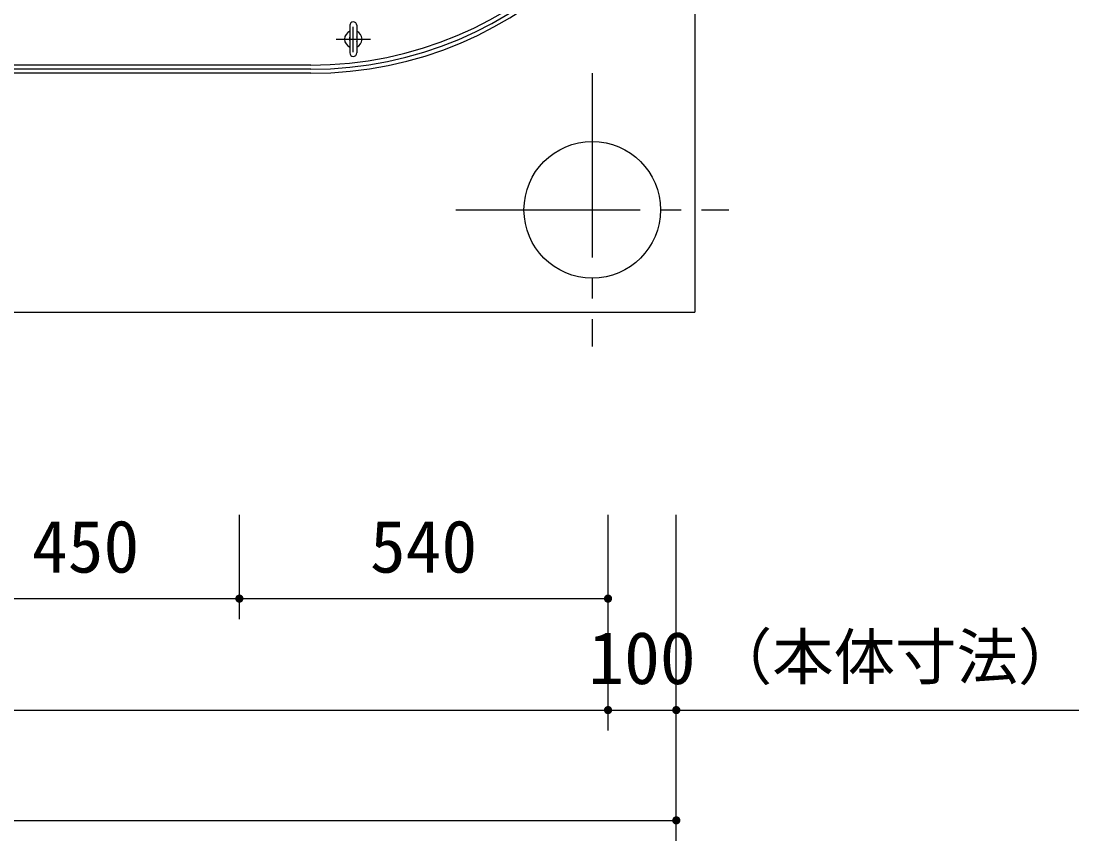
# Model space of a CAD drawing. Units: millimetres, scale not verified. Extents: x -8910 to 8910, y -6308 to 6308.
# Drawn here: x -4260 to -2711, y -1219 to -18 of the extents above; entities that cross this region are included whole.
import ezdxf
from ezdxf.enums import TextEntityAlignment as Align

# ---------------------------------------------------------------- set-up
doc = ezdxf.new("R2010")
doc.units = ezdxf.units.MM
doc.header["$LTSCALE"] = 30
doc.linetypes.add('CHAIN1', pattern=[8, 5, -1, 1, -1])
doc.linetypes.add('CHAIN2', pattern=[12, 9, -1, 1, -1])
for name, color, linetype, lineweight in [('0-0_製作', 5, 'Continuous', 25), ('0-1_空気管', 3, 'Continuous', 25), ('0-B_機器', 2, 'Continuous', 25)]:
    doc.layers.add(name, color=color, linetype=linetype, lineweight=lineweight)
doc.styles.add('ＭＳ ゴシック', font='')
doc.styles.get('ＭＳ ゴシック').set_extended_font_data('MS Gothic')

msp = doc.modelspace()

# ---------------------------------------------------------------- linework, layer by layer
at = {"layer": '0-0_製作', "color": 2}
for p, q in [((-3940.77, -894.38), (-3940.77, -741.41)), ((-3400.77, -894.38), (-3400.77, -741.41)), ((-3400.77, -1057.64), (-3400.77, -741.41)), ((-3300.77, -1057.64), (-3300.77, -741.41)), ((-3300.77, -1027.64), (-2711.11, -1027.64)), ((-3300.77, -1219.18), (-3300.77, -1027.64)), ((-6100.77, -1189.18), (-3300.77, -1189.18))]:
    msp.add_line(p, q, dxfattribs=at)
at = {"layer": '0-0_製作'}
for points in [[(-3946.76, -864), (-3940.77, -864.38), (-3946.77, -864.38)], [(-3946.77, -864.38), (-3946.35, -866.59), (-3946.72, -865.13)], [(-3946.77, -864.38), (-3946.03, -867.27), (-3946.35, -866.59)], [(-3940.77, -864.38), (-3946.03, -867.27), (-3946.77, -864.38)], [(-3946.66, -863.25), (-3940.77, -864.38), (-3946.76, -864)], [(-3946.72, -865.13), (-3946.35, -866.59), (-3946.58, -865.87)], [(-3946.47, -862.52), (-3940.77, -864.38), (-3946.66, -863.25)], [(-3946.2, -861.82), (-3940.77, -864.38), (-3946.47, -862.52)], [(-3945.83, -861.16), (-3940.77, -864.38), (-3946.2, -861.82)], [(-3940.77, -864.38), (-3945.62, -867.9), (-3946.03, -867.27)], [(-3945.39, -860.55), (-3940.77, -864.38), (-3945.83, -861.16)], [(-3940.77, -864.38), (-3945.14, -868.48), (-3945.62, -867.9)], [(-3944.88, -860), (-3940.77, -864.38), (-3945.39, -860.55)], [(-3940.77, -864.38), (-3944.59, -869), (-3945.14, -868.48)], [(-3944.3, -859.52), (-3940.77, -864.38), (-3944.88, -860)], [(-3940.77, -864.38), (-3943.98, -869.44), (-3944.59, -869)], [(-3943.66, -859.12), (-3940.77, -864.38), (-3944.3, -859.52)], [(-3940.77, -864.38), (-3943.32, -869.81), (-3943.98, -869.44)], [(-3942.98, -858.8), (-3940.77, -864.38), (-3943.66, -859.12)], [(-3940.77, -864.38), (-3942.62, -870.08), (-3943.32, -869.81)], [(-3942.26, -858.57), (-3940.77, -864.38), (-3942.98, -858.8)], [(-3940.77, -864.38), (-3941.89, -870.27), (-3942.62, -870.08)], [(-3941.52, -858.42), (-3940.77, -864.38), (-3942.26, -858.57)], [(-3940.77, -864.38), (-3941.15, -870.37), (-3941.89, -870.27)], [(-3941.52, -858.42), (-3940.77, -858.38), (-3940.77, -864.38)], [(-3940.77, -864.38), (-3940.77, -870.38), (-3941.15, -870.37)], [(-3940.77, -858.38), (-3934.77, -864.38), (-3940.77, -864.38)], [(-3940.39, -858.39), (-3934.77, -864.38), (-3940.77, -858.38)], [(-3940.77, -864.38), (-3940.02, -870.33), (-3940.77, -870.38)], [(-3940.77, -864.38), (-3939.28, -870.19), (-3940.02, -870.33)], [(-3934.77, -864.38), (-3939.28, -870.19), (-3940.77, -864.38)], [(-3939.64, -858.48), (-3934.77, -864.38), (-3940.39, -858.39)], [(-3938.91, -858.67), (-3934.77, -864.38), (-3939.64, -858.48)], [(-3934.77, -864.38), (-3938.56, -869.96), (-3939.28, -870.19)], [(-3938.21, -858.95), (-3934.77, -864.38), (-3938.91, -858.67)], [(-3934.77, -864.38), (-3937.88, -869.64), (-3938.56, -869.96)], [(-3937.55, -859.31), (-3934.77, -864.38), (-3938.21, -858.95)], [(-3934.77, -864.38), (-3937.24, -869.23), (-3937.88, -869.64)], [(-3936.94, -859.75), (-3934.77, -864.38), (-3937.55, -859.31)], [(-3934.77, -864.38), (-3936.66, -868.75), (-3937.24, -869.23)], [(-3936.39, -860.27), (-3934.77, -864.38), (-3936.94, -859.75)], [(-3934.77, -864.38), (-3936.15, -868.2), (-3936.66, -868.75)], [(-3935.91, -860.85), (-3934.77, -864.38), (-3936.39, -860.27)], [(-3934.77, -864.38), (-3935.7, -867.59), (-3936.15, -868.2)], [(-3935.51, -861.49), (-3934.77, -864.38), (-3935.91, -860.85)], [(-3934.77, -864.38), (-3935.34, -866.93), (-3935.7, -867.59)], [(-3935.19, -862.17), (-3934.77, -864.38), (-3935.51, -861.49)], [(-3934.77, -864.38), (-3935.06, -866.23), (-3935.34, -866.93)], [(-3935.19, -862.17), (-3934.82, -863.63), (-3934.77, -864.38)], [(-3934.96, -862.89), (-3934.82, -863.63), (-3935.19, -862.17)], [(-3934.77, -864.38), (-3934.87, -865.5), (-3935.06, -866.23)], [(-3934.77, -864.38), (-3934.78, -864.75), (-3934.87, -865.5)], [(-3406.76, -864), (-3400.77, -864.38), (-3406.77, -864.38)], [(-3406.77, -864.38), (-3406.35, -866.59), (-3406.72, -865.13)], [(-3406.77, -864.38), (-3406.03, -867.27), (-3406.35, -866.59)], [(-3400.77, -864.38), (-3406.03, -867.27), (-3406.77, -864.38)], [(-3406.66, -863.25), (-3400.77, -864.38), (-3406.76, -864)], [(-3406.72, -865.13), (-3406.35, -866.59), (-3406.58, -865.87)], [(-3406.47, -862.52), (-3400.77, -864.38), (-3406.66, -863.25)], [(-3406.2, -861.82), (-3400.77, -864.38), (-3406.47, -862.52)], [(-3405.83, -861.16), (-3400.77, -864.38), (-3406.2, -861.82)], [(-3400.77, -864.38), (-3405.62, -867.9), (-3406.03, -867.27)], [(-3405.39, -860.55), (-3400.77, -864.38), (-3405.83, -861.16)], [(-3400.77, -864.38), (-3405.14, -868.48), (-3405.62, -867.9)], [(-3404.88, -860), (-3400.77, -864.38), (-3405.39, -860.55)], [(-3400.77, -864.38), (-3404.59, -869), (-3405.14, -868.48)], [(-3404.3, -859.52), (-3400.77, -864.38), (-3404.88, -860)], [(-3400.77, -864.38), (-3403.98, -869.44), (-3404.59, -869)], [(-3403.66, -859.12), (-3400.77, -864.38), (-3404.3, -859.52)], [(-3400.77, -864.38), (-3403.32, -869.81), (-3403.98, -869.44)], [(-3402.98, -858.8), (-3400.77, -864.38), (-3403.66, -859.12)], [(-3400.77, -864.38), (-3402.62, -870.08), (-3403.32, -869.81)], [(-3402.26, -858.57), (-3400.77, -864.38), (-3402.98, -858.8)], [(-3400.77, -864.38), (-3401.89, -870.27), (-3402.62, -870.08)], [(-3401.52, -858.42), (-3400.77, -864.38), (-3402.26, -858.57)], [(-3400.77, -864.38), (-3401.15, -870.37), (-3401.89, -870.27)], [(-3401.52, -858.42), (-3400.77, -858.38), (-3400.77, -864.38)], [(-3400.77, -864.38), (-3400.77, -870.38), (-3401.15, -870.37)], [(-3400.77, -858.38), (-3394.77, -864.38), (-3400.77, -864.38)], [(-3400.39, -858.39), (-3394.77, -864.38), (-3400.77, -858.38)], [(-3400.77, -864.38), (-3400.02, -870.33), (-3400.77, -870.38)], [(-3400.77, -864.38), (-3399.28, -870.19), (-3400.02, -870.33)], [(-3394.77, -864.38), (-3399.28, -870.19), (-3400.77, -864.38)], [(-3399.64, -858.48), (-3394.77, -864.38), (-3400.39, -858.39)], [(-3398.91, -858.67), (-3394.77, -864.38), (-3399.64, -858.48)], [(-3394.77, -864.38), (-3398.56, -869.96), (-3399.28, -870.19)], [(-3398.21, -858.95), (-3394.77, -864.38), (-3398.91, -858.67)], [(-3394.77, -864.38), (-3397.88, -869.64), (-3398.56, -869.96)], [(-3397.55, -859.31), (-3394.77, -864.38), (-3398.21, -858.95)], [(-3394.77, -864.38), (-3397.24, -869.23), (-3397.88, -869.64)], [(-3396.94, -859.75), (-3394.77, -864.38), (-3397.55, -859.31)], [(-3394.77, -864.38), (-3396.66, -868.75), (-3397.24, -869.23)], [(-3396.39, -860.27), (-3394.77, -864.38), (-3396.94, -859.75)], [(-3394.77, -864.38), (-3396.15, -868.2), (-3396.66, -868.75)], [(-3395.91, -860.85), (-3394.77, -864.38), (-3396.39, -860.27)], [(-3394.77, -864.38), (-3395.7, -867.59), (-3396.15, -868.2)], [(-3395.51, -861.49), (-3394.77, -864.38), (-3395.91, -860.85)], [(-3394.77, -864.38), (-3395.34, -866.93), (-3395.7, -867.59)], [(-3395.19, -862.17), (-3394.77, -864.38), (-3395.51, -861.49)], [(-3394.77, -864.38), (-3395.06, -866.23), (-3395.34, -866.93)], [(-3395.19, -862.17), (-3394.82, -863.63), (-3394.77, -864.38)], [(-3394.96, -862.89), (-3394.82, -863.63), (-3395.19, -862.17)], [(-3394.77, -864.38), (-3394.87, -865.5), (-3395.06, -866.23)], [(-3394.77, -864.38), (-3394.78, -864.75), (-3394.87, -865.5)], [(-3403.66, -1022.38), (-3400.77, -1027.64), (-3404.3, -1022.78)], [(-3402.98, -1022.06), (-3400.77, -1027.64), (-3403.66, -1022.38)], [(-3402.26, -1021.83), (-3400.77, -1027.64), (-3402.98, -1022.06)], [(-3402.26, -1021.83), (-3400.77, -1021.64), (-3400.77, -1027.64)], [(-3401.52, -1021.69), (-3400.77, -1021.64), (-3402.26, -1021.83)], [(-3400.77, -1021.64), (-3394.77, -1027.64), (-3400.77, -1027.64)], [(-3400.39, -1021.65), (-3394.77, -1027.64), (-3400.77, -1021.64)], [(-3399.64, -1021.74), (-3394.77, -1027.64), (-3400.39, -1021.65)], [(-3398.91, -1021.93), (-3394.77, -1027.64), (-3399.64, -1021.74)], [(-3398.21, -1022.21), (-3394.77, -1027.64), (-3398.91, -1021.93)], [(-3397.55, -1022.57), (-3394.77, -1027.64), (-3398.21, -1022.21)], [(-3303.66, -1022.38), (-3300.77, -1027.64), (-3304.29, -1022.78)], [(-3302.98, -1022.06), (-3300.77, -1027.64), (-3303.66, -1022.38)], [(-3302.26, -1021.83), (-3300.77, -1027.64), (-3302.98, -1022.06)], [(-3302.26, -1021.83), (-3300.77, -1021.64), (-3300.77, -1027.64)], [(-3301.52, -1021.69), (-3300.77, -1021.64), (-3302.26, -1021.83)], [(-3300.77, -1021.64), (-3294.77, -1027.64), (-3300.77, -1027.64)], [(-3300.39, -1021.65), (-3294.77, -1027.64), (-3300.77, -1021.64)], [(-3299.64, -1021.74), (-3294.77, -1027.64), (-3300.39, -1021.65)], [(-3298.91, -1021.93), (-3294.77, -1027.64), (-3299.64, -1021.74)], [(-3298.21, -1022.21), (-3294.77, -1027.64), (-3298.91, -1021.93)], [(-3297.55, -1022.57), (-3294.77, -1027.64), (-3298.21, -1022.21)], [(-3406.76, -1027.26), (-3400.77, -1027.64), (-3406.77, -1027.64)], [(-3406.77, -1027.64), (-3406.03, -1030.53), (-3406.72, -1028.39)], [(-3406.77, -1027.64), (-3405.62, -1031.17), (-3406.03, -1030.53)], [(-3400.77, -1027.64), (-3405.62, -1031.17), (-3406.77, -1027.64)], [(-3406.66, -1026.51), (-3400.77, -1027.64), (-3406.76, -1027.26)], [(-3406.72, -1028.39), (-3406.35, -1029.85), (-3406.58, -1029.13)], [(-3406.72, -1028.39), (-3406.03, -1030.53), (-3406.35, -1029.85)], [(-3406.47, -1025.78), (-3400.77, -1027.64), (-3406.66, -1026.51)], [(-3406.2, -1025.08), (-3400.77, -1027.64), (-3406.47, -1025.78)], [(-3405.83, -1024.42), (-3400.77, -1027.64), (-3406.2, -1025.08)], [(-3405.39, -1023.81), (-3400.77, -1027.64), (-3405.83, -1024.42)], [(-3400.77, -1027.64), (-3405.14, -1031.75), (-3405.62, -1031.17)], [(-3404.88, -1023.26), (-3400.77, -1027.64), (-3405.39, -1023.81)], [(-3400.77, -1027.64), (-3404.59, -1032.26), (-3405.14, -1031.75)], [(-3404.3, -1022.78), (-3400.77, -1027.64), (-3404.88, -1023.26)], [(-3400.77, -1027.64), (-3403.98, -1032.7), (-3404.59, -1032.26)], [(-3400.77, -1027.64), (-3403.32, -1033.07), (-3403.98, -1032.7)], [(-3400.77, -1027.64), (-3402.62, -1033.34), (-3403.32, -1033.07)], [(-3400.77, -1027.64), (-3401.89, -1033.53), (-3402.62, -1033.34)], [(-3400.77, -1027.64), (-3401.15, -1033.63), (-3401.89, -1033.53)], [(-3400.77, -1027.64), (-3400.77, -1033.64), (-3401.15, -1033.63)], [(-3400.77, -1027.64), (-3400.02, -1033.59), (-3400.77, -1033.64)], [(-3400.77, -1027.64), (-3399.28, -1033.45), (-3400.02, -1033.59)], [(-3400.77, -1027.64), (-3398.56, -1033.22), (-3399.28, -1033.45)], [(-3394.77, -1027.64), (-3398.56, -1033.22), (-3400.77, -1027.64)], [(-3394.77, -1027.64), (-3397.88, -1032.9), (-3398.56, -1033.22)], [(-3394.77, -1027.64), (-3397.24, -1032.49), (-3397.88, -1032.9)], [(-3396.94, -1023.02), (-3394.77, -1027.64), (-3397.55, -1022.57)], [(-3394.77, -1027.64), (-3396.66, -1032.01), (-3397.24, -1032.49)], [(-3396.39, -1023.53), (-3394.77, -1027.64), (-3396.94, -1023.02)], [(-3394.77, -1027.64), (-3396.15, -1031.46), (-3396.66, -1032.01)], [(-3395.91, -1024.11), (-3394.77, -1027.64), (-3396.39, -1023.53)], [(-3394.77, -1027.64), (-3395.7, -1030.85), (-3396.15, -1031.46)], [(-3395.51, -1024.75), (-3394.77, -1027.64), (-3395.91, -1024.11)], [(-3394.77, -1027.64), (-3395.34, -1030.19), (-3395.7, -1030.85)], [(-3395.51, -1024.75), (-3394.82, -1026.89), (-3394.77, -1027.64)], [(-3395.19, -1025.43), (-3394.82, -1026.89), (-3395.51, -1024.75)], [(-3394.77, -1027.64), (-3395.06, -1029.49), (-3395.34, -1030.19)], [(-3395.19, -1025.43), (-3394.96, -1026.15), (-3394.82, -1026.89)], [(-3394.77, -1027.64), (-3394.87, -1028.76), (-3395.06, -1029.49)], [(-3394.77, -1027.64), (-3394.78, -1028.02), (-3394.87, -1028.76)], [(-3306.75, -1027.26), (-3300.77, -1027.64), (-3306.77, -1027.64)], [(-3306.77, -1027.64), (-3306.02, -1030.53), (-3306.72, -1028.39)], [(-3306.77, -1027.64), (-3305.62, -1031.17), (-3306.02, -1030.53)], [(-3300.77, -1027.64), (-3305.62, -1031.17), (-3306.77, -1027.64)], [(-3306.66, -1026.51), (-3300.77, -1027.64), (-3306.75, -1027.26)], [(-3306.72, -1028.39), (-3306.35, -1029.85), (-3306.58, -1029.13)], [(-3306.72, -1028.39), (-3306.02, -1030.53), (-3306.35, -1029.85)], [(-3306.47, -1025.78), (-3300.77, -1027.64), (-3306.66, -1026.51)], [(-3306.2, -1025.08), (-3300.77, -1027.64), (-3306.47, -1025.78)], [(-3305.83, -1024.42), (-3300.77, -1027.64), (-3306.2, -1025.08)], [(-3305.39, -1023.81), (-3300.77, -1027.64), (-3305.83, -1024.42)], [(-3300.77, -1027.64), (-3305.14, -1031.75), (-3305.62, -1031.17)], [(-3304.87, -1023.26), (-3300.77, -1027.64), (-3305.39, -1023.81)], [(-3300.77, -1027.64), (-3304.59, -1032.26), (-3305.14, -1031.75)], [(-3304.29, -1022.78), (-3300.77, -1027.64), (-3304.87, -1023.26)], [(-3300.77, -1027.64), (-3303.98, -1032.7), (-3304.59, -1032.26)], [(-3300.77, -1027.64), (-3303.32, -1033.07), (-3303.98, -1032.7)], [(-3300.77, -1027.64), (-3302.62, -1033.34), (-3303.32, -1033.07)], [(-3300.77, -1027.64), (-3301.89, -1033.53), (-3302.62, -1033.34)], [(-3300.77, -1027.64), (-3301.14, -1033.63), (-3301.89, -1033.53)], [(-3300.77, -1027.64), (-3300.77, -1033.64), (-3301.14, -1033.63)], [(-3300.77, -1027.64), (-3300.01, -1033.59), (-3300.77, -1033.64)], [(-3300.77, -1027.64), (-3299.27, -1033.45), (-3300.01, -1033.59)], [(-3300.77, -1027.64), (-3298.56, -1033.22), (-3299.27, -1033.45)], [(-3294.77, -1027.64), (-3298.56, -1033.22), (-3300.77, -1027.64)], [(-3294.77, -1027.64), (-3297.88, -1032.9), (-3298.56, -1033.22)], [(-3294.77, -1027.64), (-3297.24, -1032.49), (-3297.88, -1032.9)], [(-3296.94, -1023.02), (-3294.77, -1027.64), (-3297.55, -1022.57)], [(-3294.77, -1027.64), (-3296.66, -1032.01), (-3297.24, -1032.49)], [(-3296.39, -1023.53), (-3294.77, -1027.64), (-3296.94, -1023.02)], [(-3294.77, -1027.64), (-3296.14, -1031.46), (-3296.66, -1032.01)], [(-3295.91, -1024.11), (-3294.77, -1027.64), (-3296.39, -1023.53)], [(-3294.77, -1027.64), (-3295.7, -1030.85), (-3296.14, -1031.46)], [(-3295.51, -1024.75), (-3294.77, -1027.64), (-3295.91, -1024.11)], [(-3294.77, -1027.64), (-3295.34, -1030.19), (-3295.7, -1030.85)], [(-3295.51, -1024.75), (-3294.81, -1026.89), (-3294.77, -1027.64)], [(-3295.19, -1025.43), (-3294.81, -1026.89), (-3295.51, -1024.75)], [(-3294.77, -1027.64), (-3295.06, -1029.49), (-3295.34, -1030.19)], [(-3295.19, -1025.43), (-3294.95, -1026.15), (-3294.81, -1026.89)], [(-3294.77, -1027.64), (-3294.87, -1028.76), (-3295.06, -1029.49)], [(-3294.77, -1027.64), (-3294.78, -1028.02), (-3294.87, -1028.76)], [(-3306.75, -1188.8), (-3300.77, -1189.18), (-3306.77, -1189.18)], [(-3306.77, -1189.18), (-3305.62, -1192.7), (-3306.72, -1189.93)], [(-3306.77, -1189.18), (-3305.14, -1193.29), (-3305.62, -1192.7)], [(-3300.77, -1189.18), (-3305.14, -1193.29), (-3306.77, -1189.18)], [(-3306.66, -1188.05), (-3300.77, -1189.18), (-3306.75, -1188.8)], [(-3306.72, -1189.93), (-3306.02, -1192.07), (-3306.58, -1190.67)], [(-3306.72, -1189.93), (-3305.62, -1192.7), (-3306.02, -1192.07)], [(-3306.47, -1187.32), (-3300.77, -1189.18), (-3306.66, -1188.05)], [(-3306.58, -1190.67), (-3306.02, -1192.07), (-3306.35, -1191.39)], [(-3306.2, -1186.62), (-3300.77, -1189.18), (-3306.47, -1187.32)], [(-3305.83, -1185.96), (-3300.77, -1189.18), (-3306.2, -1186.62)], [(-3305.39, -1185.35), (-3300.77, -1189.18), (-3305.83, -1185.96)], [(-3304.87, -1184.8), (-3300.77, -1189.18), (-3305.39, -1185.35)], [(-3300.77, -1189.18), (-3304.59, -1193.8), (-3305.14, -1193.29)], [(-3304.29, -1184.32), (-3300.77, -1189.18), (-3304.87, -1184.8)], [(-3300.77, -1189.18), (-3303.98, -1194.24), (-3304.59, -1193.8)], [(-3303.66, -1183.92), (-3300.77, -1189.18), (-3304.29, -1184.32)], [(-3300.77, -1189.18), (-3303.32, -1194.61), (-3303.98, -1194.24)], [(-3302.98, -1183.6), (-3300.77, -1189.18), (-3303.66, -1183.92)], [(-3300.77, -1189.18), (-3302.62, -1194.88), (-3303.32, -1194.61)], [(-3302.26, -1183.37), (-3300.77, -1189.18), (-3302.98, -1183.6)], [(-3300.77, -1189.18), (-3301.89, -1195.07), (-3302.62, -1194.88)], [(-3302.26, -1183.37), (-3300.77, -1183.18), (-3300.77, -1189.18)], [(-3301.52, -1183.23), (-3300.77, -1183.18), (-3302.26, -1183.37)], [(-3300.77, -1189.18), (-3301.14, -1195.17), (-3301.89, -1195.07)], [(-3300.77, -1189.18), (-3300.77, -1195.18), (-3301.14, -1195.17)], [(-3300.77, -1183.18), (-3294.77, -1189.18), (-3300.77, -1189.18)], [(-3300.39, -1183.19), (-3294.77, -1189.18), (-3300.77, -1183.18)], [(-3300.77, -1189.18), (-3300.01, -1195.13), (-3300.77, -1195.18)], [(-3300.77, -1189.18), (-3299.27, -1194.99), (-3300.01, -1195.13)], [(-3300.77, -1189.18), (-3298.56, -1194.76), (-3299.27, -1194.99)], [(-3294.77, -1189.18), (-3298.56, -1194.76), (-3300.77, -1189.18)], [(-3299.64, -1183.28), (-3294.77, -1189.18), (-3300.39, -1183.19)], [(-3298.91, -1183.47), (-3294.77, -1189.18), (-3299.64, -1183.28)], [(-3298.21, -1183.75), (-3294.77, -1189.18), (-3298.91, -1183.47)], [(-3294.77, -1189.18), (-3297.88, -1194.44), (-3298.56, -1194.76)], [(-3297.55, -1184.11), (-3294.77, -1189.18), (-3298.21, -1183.75)], [(-3294.77, -1189.18), (-3297.24, -1194.03), (-3297.88, -1194.44)], [(-3296.94, -1184.55), (-3294.77, -1189.18), (-3297.55, -1184.11)], [(-3294.77, -1189.18), (-3296.66, -1193.55), (-3297.24, -1194.03)], [(-3296.39, -1185.07), (-3294.77, -1189.18), (-3296.94, -1184.55)], [(-3294.77, -1189.18), (-3296.14, -1193), (-3296.66, -1193.55)], [(-3295.91, -1185.65), (-3294.77, -1189.18), (-3296.39, -1185.07)], [(-3294.77, -1189.18), (-3295.7, -1192.39), (-3296.14, -1193)], [(-3295.91, -1185.65), (-3294.81, -1188.43), (-3294.77, -1189.18)], [(-3295.51, -1186.29), (-3294.81, -1188.43), (-3295.91, -1185.65)], [(-3294.77, -1189.18), (-3295.34, -1191.73), (-3295.7, -1192.39)], [(-3295.51, -1186.29), (-3294.95, -1187.69), (-3294.81, -1188.43)], [(-3295.19, -1186.97), (-3294.95, -1187.69), (-3295.51, -1186.29)], [(-3294.77, -1189.18), (-3295.06, -1191.03), (-3295.34, -1191.73)], [(-3294.77, -1189.18), (-3294.87, -1190.3), (-3295.06, -1191.03)], [(-3294.77, -1189.18), (-3294.78, -1189.55), (-3294.87, -1190.3)]]:
    msp.add_solid(points, dxfattribs=at)
at = {"layer": '0-1_空気管'}
for p, q in [((-3778.85, -24.59), (-3778.85, -65.09)), ((-3768.84, -24.59), (-3768.84, -65.09)), ((-3835.85, -82.84), (-5604.75, -82.84)), ((-3835.85, -88.84), (-5604.75, -88.84)), ((-3835.85, -94.84), (-5604.75, -94.84))]:
    msp.add_line(p, q, dxfattribs=at)
at = {"layer": '0-1_空気管', "linetype": 'CHAIN1'}
for p, q in [((-3773.85, -63.99), (-3773.85, -27)), ((-3798.84, -44.84), (-3748.85, -44.84))]:
    msp.add_line(p, q, dxfattribs=at)
at = {"layer": '0-1_空気管'}
for centre, radius, start, end in [((-3835.85, 467.16), 556, 270, 0), ((-3835.85, 467.16), 562, 270, 0), ((-3835.85, 467.16), 550, 270, 0), ((-3773.85, -24.59), 5, 0, 180), ((-3773.85, -44.84), 12.75, 113.089, 246.911), ((-3773.85, -44.84), 6, 146.443, 213.557), ((-3773.85, -44.84), 12.75, 293.089, 66.911), ((-3773.85, -44.84), 6, 326.443, 33.557), ((-3773.85, -65.09), 5, 180, 0)]:
    msp.add_arc(centre, radius, start, end, dxfattribs=at)
at = {"layer": '0-B_機器'}
for p, q in [((-3273.85, 1955.16), (-3273.85, -444.84)), ((-6073.84, -444.84), (-3273.85, -444.84)), ((-4390.77, -864.38), (-3940.77, -864.38)), ((-3940.77, -864.38), (-3400.77, -864.38)), ((-6000.77, -1027.64), (-3400.77, -1027.64)), ((-3400.77, -1027.64), (-3300.77, -1027.64))]:
    msp.add_line(p, q, dxfattribs=at)
at = {"layer": '0-B_機器', "linetype": 'CHAIN2'}
for p, q in [((-3423.85, -94.84), (-3423.85, -494.84)), ((-3623.85, -294.84), (-3223.85, -294.84))]:
    msp.add_line(p, q, dxfattribs=at)
at = {"layer": '0-B_機器'}
msp.add_circle((-3423.85, -294.84), 100, dxfattribs=at)

# ---------------------------------------------------------------- texts
at = {"layer": '0-0_製作', "color": 4, "style": 'ＭＳ ゴシック'}
for s, height, p in [('450', 76.98, (-4244.52, -849.38)), ('540', 76.98, (-3749.52, -849.38)), ('100', 76.98, (-3429.52, -1012.64)), ('（本体寸法）', 65.98, (-3250.27, -1002.35))]:
    msp.add_text(s, height=height, dxfattribs=at).set_placement(p, align=Align.BOTTOM_LEFT)

doc.saveas('drawing.dxf')
